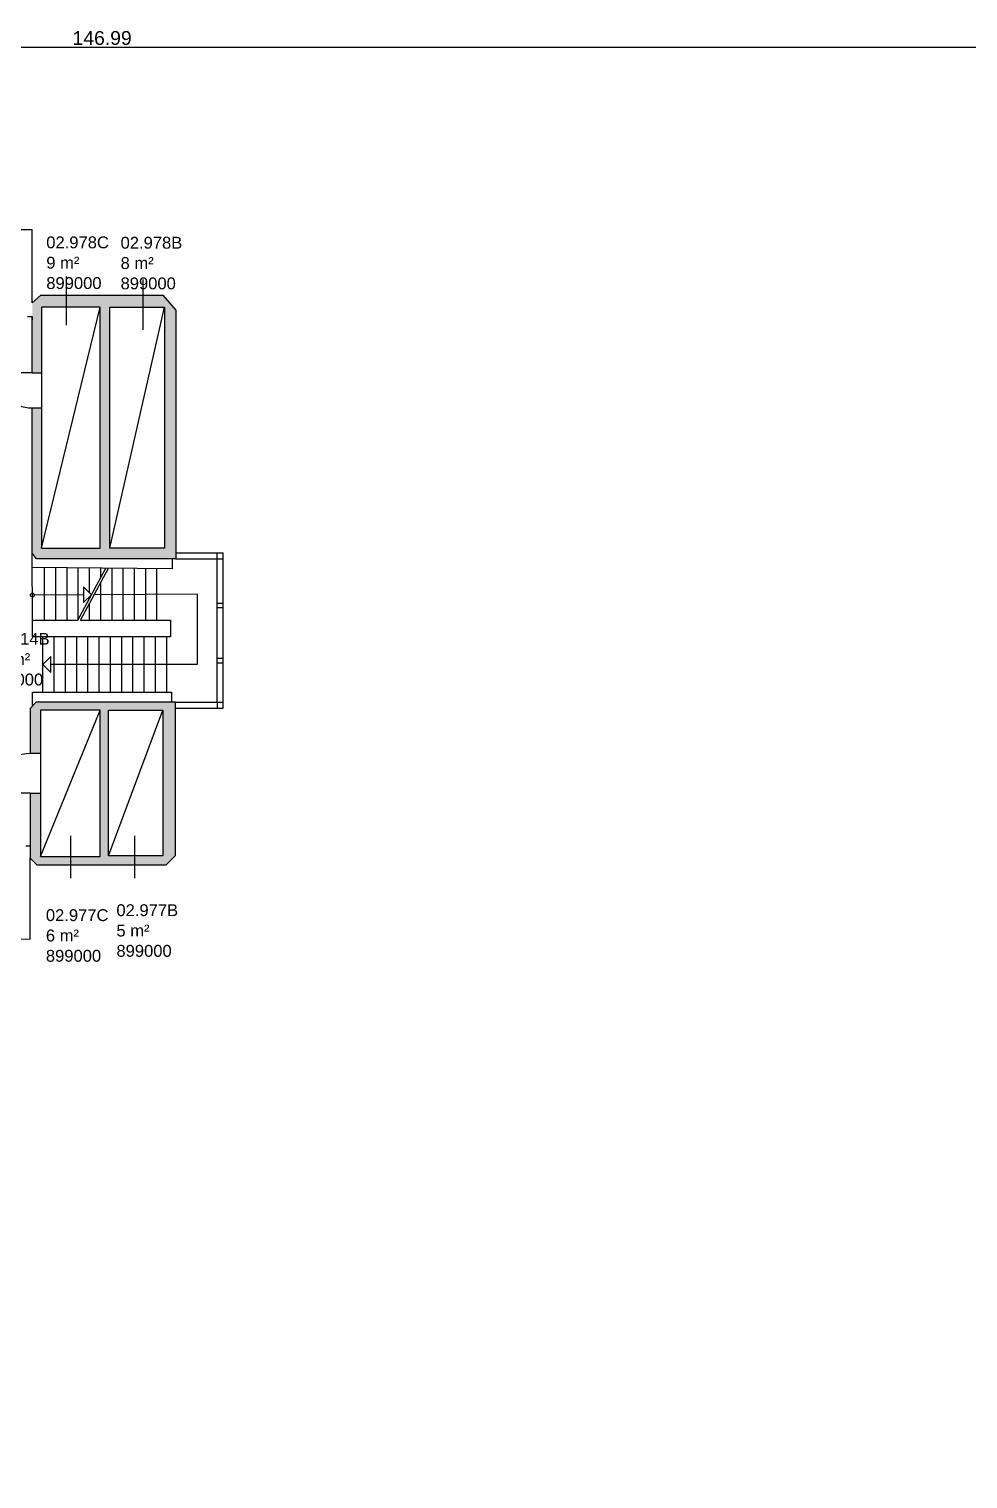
# Model space of a CAD drawing. Header units: metres. Extents: x -1 to 148, y 0 to 108.
# Drawn here: x 72.58 to 96.34, y 71.05 to 107.71 of the extents above; entities that cross this region are included whole.
import ezdxf

# ---------------------------------------------------------------- set-up
doc = ezdxf.new("R2010")
doc.units = ezdxf.units.M
doc.header["$MEASUREMENT"] = 0
doc.header["$PDSIZE"] = -2
doc.layers.get('0').update_dxf_attribs({"linetype": 'CONTINUOUS'})
doc.layers.get('DEFPOINTS').update_dxf_attribs({"linetype": 'CONTINUOUS'})
for name, color, linetype in [('AUFZUEGE_TREPPEN', 34, 'CONTINUOUS'), ('AUSSENWAND_STUETZE', 7, 'CONTINUOUS'), ('AUSSENWAND_STUETZE_FILLING', 7, 'CONTINUOUS'), ('BEMASZUNG', 8, 'CONTINUOUS'), ('BODENKANTEN', 7, 'CONTINUOUS'), ('FENSTER', 4, 'CONTINUOUS'), ('INNENWAND', 7, 'CONTINUOUS'), ('INNENWAND_FILLING', 7, 'CONTINUOUS'), ('INSTALLATIONSSCHACHT', 7, 'CONTINUOUS'), ('RAUMSTEMPEL', 7, 'CONTINUOUS'), ('TUEREN', 4, 'CONTINUOUS')]:
    doc.layers.add(name, color=color, linetype=linetype)
doc.styles.add('ARIAL', font='arial.ttf')
doc.dimstyles.new('Meter_Bem', dxfattribs={"dimtxt": 0.35, "dimasz": 0.015, "dimexe": 0, "dimexo": 0.1, "dimgap": 0.05, "dimtad": 1, "dimzin": 0, "dimdsep": 46, "dimtxsty": 'ARIAL', "dimblk1": 'mass1', "dimblk2": 'mass2', "dimsah": 1, "dimcen": 0.125, "dimse1": 1, "dimse2": 1, "dimclrd": 256, "dimclre": 1, "dimclrt": 256, "dimazin": 0, "dimtp": 102033525.0, "dimtm": 1, "dimtfac": 1, "dimtix": 1, "dimtmove": 2, "dimatfit": 3, "dimldrblk": 'mass2', "dimfxl": 1, "dimtolj": 1, "dimtzin": 0, "dimlwd": -1, "dimarcsym": 0})

# ---------------------------------------------------------------- blocks, each defined once
blk = doc.blocks.new('Tuer')
at = {"layer": 'TUEREN'}
blk.add_line((0, 0), (0, 0.82), dxfattribs=at)
blk.add_arc((0, 0), 0.82, 90, 180, dxfattribs=at)
blk = doc.blocks.new('Raumstempel')
at = {"color": 0, "linetype": 'ByBlock', "style": 'ARIAL'}
for tag, p in [('HOERSAALNUMMER', (0, 1.029)), ('ANZAHL PLAETZE', (0, 0.514)), ('RAUMNUMMER', (0, 0)), ('FLÄCHE', (0, -0.514)), ('INSTITUTSNUMMER1', (0, -1.029)), ('INSTITUTSNUMMER2', (0, -1.543))]:
    blk.add_attdef(tag, p, '', height=0.3, dxfattribs=at)
blk = doc.blocks.new('mass1')
for p, q in [((0, 25.5), (0, -12.75)), ((-5, -5), (5, 5)), ((-5, 0), (5, 0))]:
    blk.add_line(p, q)
blk = doc.blocks.new('mass2')
for p, q in [((5, 5), (-5, -5)), ((5, 0), (-5, 0)), ((0, -25.5), (0, 12.75))]:
    blk.add_line(p, q)
blk = doc.blocks.new('*D29')
at = {"layer": 'BEMASZUNG', "transparency": 16777216}
blk.add_line((0.955, 107.255), (147.913, 107.255), dxfattribs=at)
at = {"layer": 'DEFPOINTS', "color": 0, "transparency": 16777216}
for p in [(147.928, 107.255), (147.928, 78.566), (0.94, 71.045)]:
    blk.add_point(p, dxfattribs=at)
at = {"layer": 'BEMASZUNG', "transparency": 16777216, "xscale": 0.015, "yscale": 0.015, "zscale": 0.015, "rotation": 180}
blk.add_blockref('mass1', (0.94, 107.255), dxfattribs=at)
at = {"layer": 'BEMASZUNG', "transparency": 16777216, "xscale": 0.015, "yscale": 0.015, "zscale": 0.015}
blk.add_blockref('mass2', (147.928, 107.255), dxfattribs=at)
at = {"layer": 'BEMASZUNG', "transparency": 16777216, "insert": (74.434, 107.483), "char_height": 0.35, "attachment_point": 5, "style": 'ARIAL'}
blk.add_mtext('\\A1;146.99', dxfattribs=at)

msp = doc.modelspace()

# ---------------------------------------------------------------- hatches: boundary and pattern name
at = {"layer": 'AUSSENWAND_STUETZE_FILLING'}
for points in [[(76.299, 100.601), (75.973, 100.984), (72.882, 100.984), (72.665, 100.786), (72.665, 100.445), (72.9, 100.445), (72.9, 100.682), (74.381, 100.682), (74.631, 100.682), (76.012, 100.682), (76.012, 94.587), (76.012, 94.313), (76.299, 94.313)], [(76.29, 90.69), (75.972, 90.69), (75.972, 90.487), (75.972, 86.804), (74.598, 86.804), (74.388, 86.783), (72.878, 86.783), (72.878, 87.055), (72.616, 87.055), (72.616, 86.746), (72.786, 86.574), (76.054, 86.574), (76.29, 86.811)]]:
    msp.add_hatch(color=256, dxfattribs=at).paths.add_polyline_path(points)
at = {"layer": 'INNENWAND_FILLING'}
h = msp.add_hatch(color=256, dxfattribs=at)
h.paths.add_polyline_path([(76.012, 94.587), (74.631, 94.587), (74.631, 100.682), (74.381, 100.682), (74.381, 94.587), (72.9, 94.587), (72.9, 98.129), (72.665, 98.129), (72.665, 94.455), (72.771, 94.313), (76.012, 94.313)])
h.paths.add_polyline_path([(72.9, 100.445), (72.665, 100.445), (72.665, 99.014), (72.9, 99.014)], flags=17)
h.paths.add_polyline_path([(72.878, 90.487), (74.388, 90.487), (74.388, 86.783), (74.598, 86.804), (74.598, 90.487), (75.972, 90.487), (75.972, 90.69), (72.769, 90.69), (72.616, 90.528), (72.616, 89.4), (72.878, 89.4)])
h.paths.add_polyline_path([(72.878, 88.388), (72.616, 88.388), (72.616, 87.055), (72.878, 87.055)], flags=17)

# ---------------------------------------------------------------- linework, layer by layer
at = {"layer": 'AUFZUEGE_TREPPEN'}
for p, q in [((72.676, 92.766), (72.665, 94.455)), ((76.205, 94.313), (76.205, 94.065)), ((76.205, 94.065), (72.668, 94.097)), ((72.969, 94.094), (72.969, 92.766)), ((73.253, 94.091), (73.253, 92.766)), ((73.538, 94.089), (73.538, 92.766)), ((73.822, 94.086), (73.822, 92.766)), ((73.822, 92.766), (74.527, 94.08)), ((73.89, 92.766), (74.595, 94.08)), ((74.107, 94.084), (74.107, 93.467)), ((74.391, 94.081), (74.391, 93.826)), ((74.676, 94.078), (74.676, 92.766)), ((74.96, 94.076), (74.96, 92.766)), ((75.245, 94.073), (75.245, 92.766)), ((75.529, 94.071), (75.529, 92.766)), ((75.814, 94.068), (75.814, 92.766)), ((73.966, 93.607), (73.966, 93.207)), ((73.966, 93.607), (74.166, 93.407)), ((74.391, 93.7), (74.391, 92.766)), ((73.966, 93.406), (72.672, 93.398)), ((74.166, 93.407), (73.966, 93.207)), ((74.107, 93.347), (74.107, 93.296)), ((74.107, 93.17), (74.107, 92.766)), ((76.842, 93.424), (74.235, 93.408)), ((76.842, 93.424), (76.842, 91.643)), ((72.676, 92.766), (73.822, 92.766)), ((72.676, 92.342), (72.676, 92.766)), ((73.89, 92.766), (76.166, 92.766)), ((76.166, 92.766), (76.166, 92.342)), ((76.166, 92.342), (72.676, 92.342)), ((72.938, 90.944), (72.938, 92.342)), ((73.222, 90.944), (73.222, 92.342)), ((73.507, 90.944), (73.507, 92.342)), ((73.791, 90.944), (73.791, 92.342)), ((74.076, 90.944), (74.076, 92.342)), ((74.36, 90.944), (74.36, 92.342)), ((74.645, 90.944), (74.645, 92.342)), ((74.929, 90.944), (74.929, 92.342)), ((75.214, 90.944), (75.214, 92.342)), ((75.498, 90.944), (75.498, 92.342)), ((75.783, 90.944), (75.783, 92.342)), ((76.071, 90.944), (76.071, 92.342)), ((72.938, 91.643), (73.138, 91.843)), ((73.138, 91.443), (73.138, 91.843)), ((73.138, 91.443), (72.938, 91.643)), ((76.071, 91.643), (73.138, 91.643)), ((76.842, 91.643), (76.071, 91.643)), ((72.672, 90.586), (72.672, 90.944)), ((72.672, 90.944), (76.192, 90.944)), ((76.192, 90.944), (76.192, 90.69))]:
    msp.add_line(p, q, dxfattribs=at)
msp.add_circle((72.672, 93.398), 0.05, dxfattribs=at)
at = {"layer": 'AUSSENWAND_STUETZE'}
for p, q in [((72.665, 100.786), (72.882, 100.984)), ((75.973, 100.984), (76.299, 100.601)), ((74.381, 100.682), (72.9, 100.682)), ((72.9, 100.682), (72.9, 100.445)), ((74.631, 100.682), (76.012, 100.682)), ((76.012, 100.682), (76.012, 94.587)), ((72.665, 100.445), (72.665, 100.361)), ((75.972, 90.487), (75.972, 86.804)), ((72.616, 87.055), (72.616, 86.746)), ((72.878, 87.055), (72.878, 86.783)), ((72.616, 86.746), (72.786, 86.574)), ((72.878, 86.783), (74.388, 86.783)), ((75.972, 86.804), (74.598, 86.804)), ((76.054, 86.574), (76.29, 86.811))]:
    msp.add_line(p, q, dxfattribs=at)
for points in [[(72.882, 100.984), (75.973, 100.984)], [(76.299, 100.601), (76.299, 94.313), (76.012, 94.313)], [(76.29, 86.811), (76.29, 90.69), (75.972, 90.69)], [(72.786, 86.574), (76.054, 86.574)]]:
    msp.add_lwpolyline(points, dxfattribs=at)
at = {"layer": 'BODENKANTEN'}
for p, q in [((48.794, 102.642), (72.665, 102.642)), ((72.665, 100.786), (72.665, 102.642)), ((72.55, 100.445), (72.665, 100.445)), ((72.9, 99.014), (72.9, 98.129)), ((72.878, 89.4), (72.878, 88.388)), ((72.501, 87.055), (72.616, 87.055)), ((72.616, 84.7), (72.616, 86.746)), ((51.003, 84.776), (72.616, 84.7))]:
    msp.add_line(p, q, dxfattribs=at)
at = {"layer": 'FENSTER'}
for p, q in [((76.299, 94.463), (77.496, 94.463)), ((76.299, 94.313), (77.346, 94.313)), ((77.346, 94.313), (77.346, 94.463)), ((77.346, 90.69), (77.346, 94.313)), ((77.346, 94.313), (77.496, 94.313)), ((77.496, 90.54), (77.496, 94.463)), ((77.346, 93.196), (77.496, 93.196)), ((77.346, 93.081), (77.496, 93.081)), ((77.346, 91.802), (77.496, 91.802)), ((77.346, 91.687), (77.496, 91.687)), ((76.29, 90.69), (77.346, 90.69)), ((77.346, 90.69), (77.346, 90.54)), ((77.346, 90.69), (77.496, 90.69)), ((76.29, 90.54), (77.496, 90.54))]:
    msp.add_line(p, q, dxfattribs=at)
at = {"layer": 'INNENWAND'}
for p, q in [((74.381, 94.587), (74.381, 100.682)), ((74.631, 94.587), (74.631, 100.682)), ((72.9, 100.445), (72.9, 99.014)), ((72.665, 99.014), (72.9, 99.014)), ((72.665, 98.129), (72.9, 98.129)), ((72.9, 98.129), (72.9, 94.587)), ((72.771, 94.313), (72.665, 94.455)), ((72.9, 94.587), (74.381, 94.587)), ((76.012, 94.587), (74.631, 94.587)), ((72.616, 90.528), (72.769, 90.69)), ((74.388, 90.487), (72.878, 90.487)), ((72.878, 90.487), (72.878, 89.4)), ((74.388, 86.783), (74.388, 90.487)), ((74.598, 86.804), (74.598, 90.487)), ((74.598, 90.487), (75.972, 90.487)), ((72.616, 89.4), (72.878, 89.4)), ((72.616, 88.388), (72.878, 88.388)), ((72.878, 88.388), (72.878, 87.055))]:
    msp.add_line(p, q, dxfattribs=at)
for points in [[(72.665, 99.014), (72.665, 100.445)], [(72.665, 94.455), (72.665, 98.129)], [(76.012, 94.313), (72.771, 94.313)], [(75.972, 90.69), (72.769, 90.69)], [(72.616, 90.528), (72.616, 89.4)], [(72.616, 88.388), (72.616, 87.055)]]:
    msp.add_lwpolyline(points, dxfattribs=at)
at = {"layer": 'INSTALLATIONSSCHACHT'}
for p, q in [((72.9, 94.587), (74.381, 100.682)), ((74.631, 94.587), (76.012, 100.682)), ((72.878, 86.783), (74.388, 90.487)), ((74.598, 86.804), (75.972, 90.487))]:
    msp.add_line(p, q, dxfattribs=at)
at = {"layer": 'RAUMSTEMPEL'}
for p, q in [((73.522, 101.456), (73.522, 100.225)), ((75.462, 101.382), (75.462, 100.109)), ((73.636, 87.31), (73.636, 86.239)), ((75.257, 87.31), (75.257, 86.239))]:
    msp.add_line(p, q, dxfattribs=at)

# ---------------------------------------------------------------- block references
ref = msp.add_blockref('Raumstempel', (73.021, 102.681), dxfattribs=at)
ref.add_attrib('RAUMNUMMER', '02.978C', (73.021, 102.167), dxfattribs={"layer": '0', "color": 0, "linetype": 'ByBlock', "height": 0.3, "style": 'ARIAL'})
ref.add_attrib('FLÄCHE_NGF', '9 m²', (73.021, 101.653), dxfattribs={"layer": '0', "color": 0, "linetype": 'ByBlock', "height": 0.3, "style": 'ARIAL'})
ref.add_attrib('NUTZER_1', '899000', (73.021, 101.138), dxfattribs={"layer": '0', "color": 0, "linetype": 'ByBlock', "height": 0.3, "style": 'ARIAL'})
ref = msp.add_blockref('Raumstempel', (74.901, 102.673), dxfattribs=at)
ref.add_attrib('RAUMNUMMER', '02.978B', (74.901, 102.158), dxfattribs={"layer": '0', "color": 0, "linetype": 'ByBlock', "height": 0.3, "style": 'ARIAL'})
ref.add_attrib('FLÄCHE_NGF', '8 m²', (74.901, 101.644), dxfattribs={"layer": '0', "color": 0, "linetype": 'ByBlock', "height": 0.3, "style": 'ARIAL'})
ref.add_attrib('NUTZER_1', '899000', (74.901, 101.13), dxfattribs={"layer": '0', "color": 0, "linetype": 'ByBlock', "height": 0.3, "style": 'ARIAL'})
ref = msp.add_blockref('Raumstempel', (71.544, 92.655), dxfattribs=at)
ref.add_attrib('RAUMNUMMER', '02.914B', (71.544, 92.141), dxfattribs={"layer": '0', "color": 0, "linetype": 'ByBlock', "height": 0.3, "style": 'ARIAL'})
ref.add_attrib('FLÄCHE_NGF', '32 m²', (71.544, 91.627), dxfattribs={"layer": '0', "color": 0, "linetype": 'ByBlock', "height": 0.3, "style": 'ARIAL'})
ref.add_attrib('NUTZER_1', '899000', (71.544, 91.113), dxfattribs={"layer": '0', "color": 0, "linetype": 'ByBlock', "height": 0.3, "style": 'ARIAL'})
ref = msp.add_blockref('Raumstempel', (73.011, 85.669), dxfattribs=at)
ref.add_attrib('RAUMNUMMER', '02.977C', (73.011, 85.154), dxfattribs={"layer": '0', "color": 0, "linetype": 'ByBlock', "height": 0.3, "style": 'ARIAL'})
ref.add_attrib('FLÄCHE_NGF', '6 m²', (73.011, 84.64), dxfattribs={"layer": '0', "color": 0, "linetype": 'ByBlock', "height": 0.3, "style": 'ARIAL'})
ref.add_attrib('NUTZER_1', '899000', (73.011, 84.126), dxfattribs={"layer": '0', "color": 0, "linetype": 'ByBlock', "height": 0.3, "style": 'ARIAL'})
ref = msp.add_blockref('Raumstempel', (74.796, 85.794), dxfattribs=at)
ref.add_attrib('RAUMNUMMER', '02.977B', (74.796, 85.279), dxfattribs={"layer": '0', "color": 0, "linetype": 'ByBlock', "height": 0.3, "style": 'ARIAL'})
ref.add_attrib('FLÄCHE_NGF', '5 m²', (74.796, 84.765), dxfattribs={"layer": '0', "color": 0, "linetype": 'ByBlock', "height": 0.3, "style": 'ARIAL'})
ref.add_attrib('NUTZER_1', '899000', (74.796, 84.251), dxfattribs={"layer": '0', "color": 0, "linetype": 'ByBlock', "height": 0.3, "style": 'ARIAL'})
at = {"layer": 'TUEREN', "rotation": 90}
for p, xscale, yscale, zscale in [((72.665, 99.014), 1.079268292683018, 1.079268292683018, 1.079268292683018), ((72.616, 88.388), -1.233650272560336, 1.233650272560354, 1.233650272560353)]:
    msp.add_blockref('Tuer', p, dxfattribs=dict(at, xscale=xscale, yscale=yscale, zscale=zscale))

# ---------------------------------------------------------------- dimensions: what is measured, and where the dimension line sits
at = {"layer": 'BEMASZUNG'}
dim = msp.add_linear_dim(base=(147.928, 107.255), p1=(0.94, 71.045), p2=(147.928, 78.566), dimstyle='Meter_Bem', dxfattribs=at)
dim.commit()
dim.dimension.update_dxf_attribs({"geometry": '*D29', "text_midpoint": (74.434, 107.483)})

doc.saveas('drawing.dxf')
